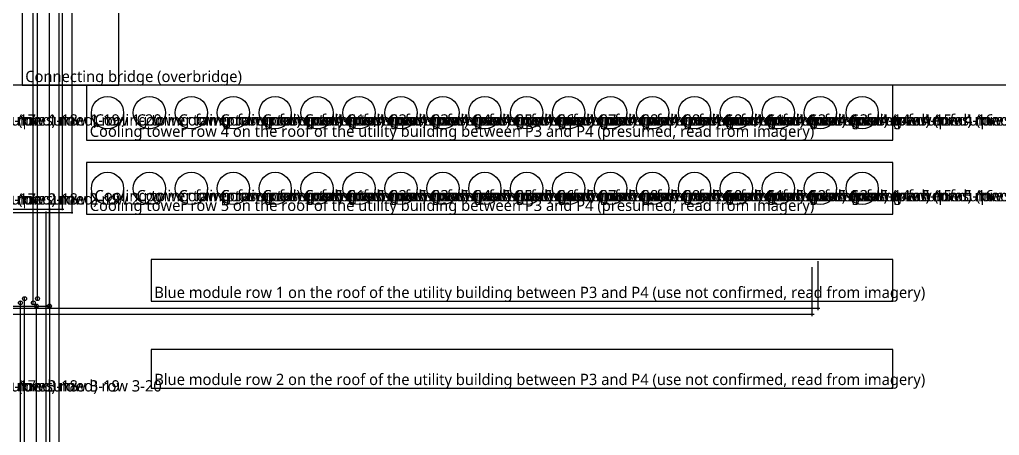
# Model space of a CAD drawing. Header units: metres. Extents: x -1640 to 1560, y -268 to 2338.
# Drawn here: x 4.2 to 308, y 1123.4 to 1252.4 of the extents above; entities that cross this region are included whole.
import ezdxf

# ---------------------------------------------------------------- set-up
doc = ezdxf.new("R2010")
doc.units = ezdxf.units.M
for name, color, linetype in [('AUX', 8, 'Continuous'), ('TEXT', 7, 'Continuous'), ('UTIL_CHW.R_CONCEPT', 2, 'Continuous'), ('UTIL_CHW.R_RISER', 2, 'Continuous'), ('UTIL_CHW.S_CONCEPT', 1, 'Continuous'), ('UTIL_CHW.S_RISER', 1, 'Continuous'), ('UTIL_CW.R_CONCEPT', 4, 'Continuous'), ('UTIL_CW.S_CONCEPT', 3, 'Continuous'), ('UTIL_HR_CONCEPT', 5, 'Continuous'), ('UTIL_HR_RISER', 5, 'Continuous'), ('UTIL_RCL_CONCEPT', 3, 'Continuous'), ('UTIL_UPW.R_CONCEPT', 2, 'Continuous'), ('UTIL_UPW.S_CONCEPT', 1, 'Continuous')]:
    doc.layers.add(name, color=color, linetype=linetype)
doc.styles.add('KO', font='malgun.ttf')

msp = doc.modelspace()

# ---------------------------------------------------------------- linework, layer by layer
at = {"layer": 'AUX'}
for points in [[(5, 1232), (35, 1232), (35, 1281), (5, 1281)], [(-307, 1117), (357, 1117), (357, 1232), (-307, 1232)], [(25, 1215), (275, 1215), (275, 1232), (25, 1232)], [(25, 1192), (275, 1192), (275, 1208), (25, 1208)], [(45, 1165), (275, 1165), (275, 1178), (45, 1178)], [(45, 1138), (275, 1138), (275, 1150), (45, 1150)]]:
    msp.add_lwpolyline(points, close=True, dxfattribs=at)
for centre in [(31.5, 1223.5), (44.5, 1223.5), (57.5, 1223.5), (70.5, 1223.5), (83.5, 1223.5), (96.5, 1223.5), (109.5, 1223.5), (122.5, 1223.5), (135.5, 1223.5), (148.5, 1223.5), (161.5, 1223.5), (174.5, 1223.5), (187.5, 1223.5), (200.5, 1223.5), (213.5, 1223.5), (226.5, 1223.5), (239.5, 1223.5), (252.5, 1223.5), (265.5, 1223.5), (31.5, 1200), (44.5, 1200), (57.5, 1200), (70.5, 1200), (83.5, 1200), (96.5, 1200), (109.5, 1200), (122.5, 1200), (135.5, 1200), (148.5, 1200), (161.5, 1200), (174.5, 1200), (187.5, 1200), (200.5, 1200), (213.5, 1200), (226.5, 1200), (239.5, 1200), (252.5, 1200), (265.5, 1200)]:
    msp.add_circle(centre, 5, dxfattribs=at)
at = {"layer": 'UTIL_CHW.R_CONCEPT'}
for p, q in [((9.8, 1165.2), (9.8, 1290.4)), ((5.8, 1063.2), (5.8, 1166.4))]:
    msp.add_line(p, q, dxfattribs=at)
at = {"layer": 'UTIL_CHW.R_RISER'}
for centre in [(5.8, 1165.8), (9.8, 1165.8)]:
    msp.add_circle(centre, 0.6, dxfattribs=at)
at = {"layer": 'UTIL_CHW.S_CONCEPT'}
for p, q in [((8.5, 1163.9), (8.5, 1289.1)), ((4.5, 1061.9), (4.5, 1165.1))]:
    msp.add_line(p, q, dxfattribs=at)
at = {"layer": 'UTIL_CHW.S_RISER'}
for centre in [(4.5, 1164.5), (8.5, 1164.5)]:
    msp.add_circle(centre, 0.6, dxfattribs=at)
at = {"layer": 'UTIL_CW.R_CONCEPT'}
for p, q in [((251.8, 1162.2), (251.8, 1177.4)), ((-148.8, 1162.8), (252.4, 1162.8))]:
    msp.add_line(p, q, dxfattribs=at)
at = {"layer": 'UTIL_CW.S_CONCEPT'}
for p, q in [((250, 1160.4), (250, 1175.6)), ((-150.6, 1161), (250.6, 1161))]:
    msp.add_line(p, q, dxfattribs=at)
at = {"layer": 'UTIL_HR_CONCEPT'}
for p, q in [((13.5, 1163.15), (13.5, 1291.85)), ((9.5, 1059.15), (9.5, 1163.85)), ((-99.35, 1163.5), (13.85, 1163.5)), ((-99.35, 1163.5), (9.85, 1163.5))]:
    msp.add_line(p, q, dxfattribs=at)
at = {"layer": 'UTIL_HR_RISER'}
for centre in [(9.5, 1163.5), (13.5, 1163.5)]:
    msp.add_circle(centre, 0.6, dxfattribs=at)
at = {"layer": 'UTIL_RCL_CONCEPT'}
for p, q in [((20.5, 1192.2), (20.5, 1302.8)), ((-131.3, 1192.5), (20.8, 1192.5)), ((-131.3, 1192.5), (16.8, 1192.5)), ((16.5, 1048.2), (16.5, 1192.8))]:
    msp.add_line(p, q, dxfattribs=at)
at = {"layer": 'UTIL_UPW.R_CONCEPT'}
for p, q in [((17.6, 1193.25), (17.6, 1300.95)), ((13.6, 1052.25), (13.6, 1193.95)), ((-201.25, 1193.6), (17.95, 1193.6)), ((-201.25, 1193.6), (13.95, 1193.6))]:
    msp.add_line(p, q, dxfattribs=at)
at = {"layer": 'UTIL_UPW.S_CONCEPT'}
for p, q in [((16.5, 1192.15), (16.5, 1299.85)), ((-202.35, 1192.5), (16.85, 1192.5)), ((-202.35, 1192.5), (12.85, 1192.5)), ((12.5, 1051.15), (12.5, 1192.85))]:
    msp.add_line(p, q, dxfattribs=at)

# ---------------------------------------------------------------- texts
at = {"layer": 'TEXT', "style": 'KO'}
for s, p in [('Connecting bridge (overbridge)', (6, 1233)), ('Cooling tower fan (presumed) row 1-17', (-74.5, 1219.5)), ('Cooling tower fan (presumed) row 1-18', (-61.5, 1219.5)), ('Cooling tower fan (presumed) row 1-19', (-48.5, 1219.5)), ('Cooling tower fan (presumed) row 1-20', (-35.5, 1219.5)), ('Cooling tower fan (presumed) row 4-01', (27.5, 1219.5)), ('Cooling tower fan (presumed) row 4-02', (40.5, 1219.5)), ('Cooling tower fan (presumed) row 4-03', (53.5, 1219.5)), ('Cooling tower fan (presumed) row 4-04', (66.5, 1219.5)), ('Cooling tower fan (presumed) row 4-05', (79.5, 1219.5)), ('Cooling tower fan (presumed) row 4-06', (92.5, 1219.5)), ('Cooling tower fan (presumed) row 4-07', (105.5, 1219.5)), ('Cooling tower fan (presumed) row 4-08', (118.5, 1219.5)), ('Cooling tower fan (presumed) row 4-09', (131.5, 1219.5)), ('Cooling tower fan (presumed) row 4-10', (144.5, 1219.5)), ('Cooling tower fan (presumed) row 4-11', (157.5, 1219.5)), ('Cooling tower fan (presumed) row 4-12', (170.5, 1219.5)), ('Cooling tower fan (presumed) row 4-13', (183.5, 1219.5)), ('Cooling tower fan (presumed) row 4-14', (196.5, 1219.5)), ('Cooling tower fan (presumed) row 4-15', (209.5, 1219.5)), ('Cooling tower fan (presumed) row 4-16', (222.5, 1219.5)), ('Cooling tower fan (presumed) row 4-17', (235.5, 1219.5)), ('Cooling tower fan (presumed) row 4-18', (248.5, 1219.5)), ('Cooling tower fan (presumed) row 4-19', (261.5, 1219.5)), ('Cooling tower row 4 on the roof of the utility building between P3 and P4 (presumed, read from imagery)', (26, 1216)), ('Cooling tower fan (presumed) row 2-17', (-74.5, 1195)), ('Cooling tower fan (presumed) row 2-18', (-61.5, 1195)), ('Cooling tower fan (presumed) row 2-19', (-48.5, 1195)), ('Cooling tower fan (presumed) row 2-20', (-35.5, 1195)), ('Cooling tower fan (presumed) row 5-01', (27.5, 1196)), ('Cooling tower fan (presumed) row 5-02', (40.5, 1196)), ('Cooling tower fan (presumed) row 5-03', (53.5, 1196)), ('Cooling tower fan (presumed) row 5-04', (66.5, 1196)), ('Cooling tower fan (presumed) row 5-05', (79.5, 1196)), ('Cooling tower fan (presumed) row 5-06', (92.5, 1196)), ('Cooling tower fan (presumed) row 5-07', (105.5, 1196)), ('Cooling tower fan (presumed) row 5-08', (118.5, 1196)), ('Cooling tower fan (presumed) row 5-09', (131.5, 1196)), ('Cooling tower fan (presumed) row 5-10', (144.5, 1196)), ('Cooling tower fan (presumed) row 5-11', (157.5, 1196)), ('Cooling tower fan (presumed) row 5-12', (170.5, 1196)), ('Cooling tower fan (presumed) row 5-13', (183.5, 1196)), ('Cooling tower fan (presumed) row 5-14', (196.5, 1196)), ('Cooling tower fan (presumed) row 5-15', (209.5, 1196)), ('Cooling tower fan (presumed) row 5-16', (222.5, 1196)), ('Cooling tower fan (presumed) row 5-17', (235.5, 1196)), ('Cooling tower fan (presumed) row 5-18', (248.5, 1196)), ('Cooling tower fan (presumed) row 5-19', (261.5, 1196)), ('Cooling tower row 5 on the roof of the utility building between P3 and P4 (presumed, read from imagery)', (26, 1193)), ('Blue module row 1 on the roof of the utility building between P3 and P4 (use not confirmed, read from imagery)', (46, 1166)), ('Blue module row 2 on the roof of the utility building between P3 and P4 (use not confirmed, read from imagery)', (46, 1139)), ('Cooling tower fan (presumed) row 3-17', (-74.5, 1137)), ('Cooling tower fan (presumed) row 3-18', (-61.5, 1137)), ('Cooling tower fan (presumed) row 3-19', (-48.5, 1137)), ('Cooling tower fan (presumed) row 3-20', (-35.5, 1137))]:
    msp.add_text(s, height=3.5, dxfattribs=at).set_placement(p)

doc.saveas('drawing.dxf')
